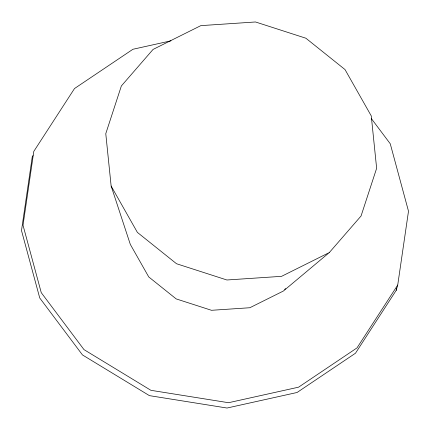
<?xml version="1.0" encoding="UTF-8"?>
<svg xmlns="http://www.w3.org/2000/svg" width="430" height="430" viewBox="0 0 430 430"><rect width="100%" height="100%" fill="white"/><g stroke="black" fill="none" stroke-linecap="round" stroke-linejoin="round"><path stroke-width="0.64" d="M33.008 155.585L32.282 156.708L21.5 230.561L39.737 297.974L82.474 354.938L149.414 395.638L227.018 408.027L297.065 392.488L355.486 353.223L396.202 290.368L396.492 288.39M396.202 290.368L397.718 285.052L408.5 211.2L390.263 143.781L371.316 118.524M397.718 285.052L357.002 347.908L298.587 387.172L228.534 402.711L150.93 390.322L83.995 349.622L41.253 292.658L23.016 225.245L33.798 151.392L74.514 88.532L132.934 49.267L170.903 40.845M284.66 289.54L285.531 288.535M329.342 252.539L361.05 216L376.637 168.286L371.267 115.917L345.016 69.563L305.886 38.222L255.506 21.973L200.842 25.633L153.064 49.428L121.357 85.962L105.775 133.676L111.139 186.05L130.328 244.423L148.737 276.925L176.182 298.904L211.512 310.299L249.846 307.735L283.354 291.046L329.342 252.539L281.569 276.334L226.906 279.989L176.526 263.74L137.39 232.399L111.139 186.05"/></g></svg>
